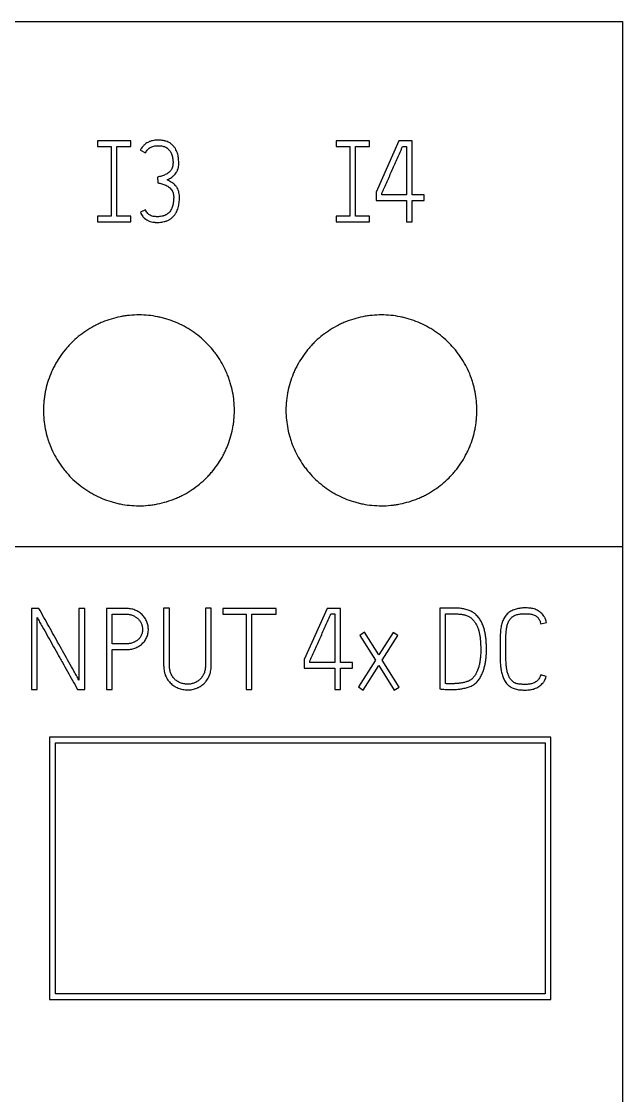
# Model space of a CAD drawing. Extents: x 0 to 420, y 0 to 297.
# Drawn here: x 133.72 to 146.31, y 212.14 to 234.65 of the extents above; entities that cross this region are included whole.
import ezdxf

# ---------------------------------------------------------------- set-up
doc = ezdxf.new("R2010")
doc.units = 0
doc.header["$LTSCALE"] = 23.1
doc.layers.add('10000_FRONT', color=7, linetype='CONTINUOUS')
doc.layers.add('10500_FRONT_LABELING', color=7, linetype='CONTINUOUS')

msp = doc.modelspace()

# ---------------------------------------------------------------- linework, layer by layer
at = {"layer": '10000_FRONT', "color": 7, "linetype": 'CONTINUOUS'}
for p, q in [((110.808, 234.648), (146.308, 234.648)), ((146.308, 234.648), (146.308, 144.648)), ((110.808, 223.648), (146.308, 223.648)), ((134.308, 219.648), (134.308, 214.148)), ((144.808, 219.648), (134.308, 219.648)), ((134.428, 214.268), (134.428, 219.528)), ((134.428, 219.528), (144.688, 219.528)), ((144.688, 219.528), (144.688, 214.268)), ((144.808, 214.148), (144.808, 219.648)), ((134.308, 214.148), (144.808, 214.148)), ((144.688, 214.268), (134.428, 214.268))]:
    msp.add_line(p, q, dxfattribs=at)
for points, knots in [([(138.178, 226.498), (138.178, 226.564), (138.175, 226.629), (138.162, 226.759), (138.153, 226.823), (138.127, 226.95), (138.112, 227.013), (138.083, 227.107), (138.073, 227.139), (138.051, 227.201), (138.039, 227.231), (138.002, 227.322), (137.946, 227.44), (137.879, 227.551), (137.825, 227.633), (137.807, 227.659), (137.768, 227.712), (137.747, 227.738), (137.685, 227.815), (137.641, 227.863), (137.503, 228.002), (137.402, 228.085), (137.279, 228.167), (137.266, 228.176), (137.238, 228.194), (137.224, 228.203), (137.181, 228.228), (137.153, 228.245), (137.066, 228.291), (137.007, 228.319), (136.886, 228.369), (136.825, 228.392), (136.731, 228.42), (136.699, 228.429), (136.635, 228.445), (136.603, 228.453), (136.506, 228.472), (136.376, 228.491), (136.245, 228.498), (136.115, 228.498), (136.049, 228.495), (135.95, 228.485), (135.917, 228.481), (135.852, 228.472), (135.69, 228.443), (135.534, 228.396), (135.382, 228.333), (135.352, 228.32), (135.307, 228.299), (135.293, 228.291), (135.263, 228.276), (135.19, 228.238), (135.12, 228.196), (134.957, 228.087), (134.856, 228.005), (134.739, 227.888), (134.717, 227.864), (134.673, 227.815), (134.651, 227.79), (134.589, 227.715), (134.551, 227.662), (134.478, 227.554), (134.445, 227.498), (134.399, 227.412), (134.384, 227.382), (134.356, 227.323), (134.342, 227.293), (134.305, 227.202), (134.261, 227.079), (134.229, 226.953), (134.21, 226.857), (134.205, 226.825), (134.195, 226.76), (134.191, 226.728), (134.181, 226.63), (134.178, 226.564), (134.178, 226.498)], [0, 0, 0, 0, 0.03125, 0.03125, 0.0625, 0.0625, 0.09375, 0.09375, 0.109375, 0.109375, 0.125, 0.125, 0.15625, 0.1875, 0.1875, 0.203125, 0.203125, 0.21875, 0.21875, 0.25, 0.25, 0.3125, 0.3125, 0.320312, 0.320312, 0.328125, 0.328125, 0.34375, 0.34375, 0.375, 0.375, 0.40625, 0.40625, 0.421875, 0.421875, 0.4375, 0.4375, 0.46875, 0.5, 0.5, 0.53125, 0.53125, 0.546875, 0.546875, 0.5625, 0.625, 0.625, 0.640625, 0.640625, 0.648438, 0.648438, 0.65625, 0.6875, 0.6875, 0.75, 0.75, 0.765625, 0.765625, 0.78125, 0.78125, 0.8125, 0.8125, 0.84375, 0.84375, 0.859375, 0.859375, 0.875, 0.875, 0.90625, 0.9375, 0.9375, 0.953125, 0.953125, 0.96875, 0.96875, 1, 1, 1, 1]), ([(143.258, 226.498), (143.258, 226.564), (143.255, 226.629), (143.242, 226.759), (143.233, 226.823), (143.207, 226.95), (143.192, 227.013), (143.163, 227.107), (143.153, 227.139), (143.131, 227.201), (143.119, 227.231), (143.082, 227.322), (143.026, 227.44), (142.959, 227.551), (142.905, 227.633), (142.887, 227.659), (142.848, 227.712), (142.827, 227.738), (142.765, 227.815), (142.721, 227.863), (142.583, 228.002), (142.482, 228.085), (142.359, 228.167), (142.346, 228.176), (142.318, 228.194), (142.304, 228.203), (142.261, 228.228), (142.233, 228.245), (142.146, 228.291), (142.087, 228.319), (141.966, 228.369), (141.905, 228.392), (141.811, 228.42), (141.779, 228.429), (141.715, 228.445), (141.683, 228.453), (141.586, 228.472), (141.456, 228.491), (141.325, 228.498), (141.195, 228.498), (141.129, 228.495), (141.03, 228.485), (140.997, 228.481), (140.932, 228.472), (140.77, 228.443), (140.614, 228.396), (140.462, 228.333), (140.432, 228.32), (140.387, 228.299), (140.373, 228.291), (140.343, 228.276), (140.27, 228.238), (140.2, 228.196), (140.037, 228.087), (139.936, 228.005), (139.819, 227.888), (139.797, 227.864), (139.753, 227.815), (139.731, 227.79), (139.669, 227.715), (139.631, 227.662), (139.558, 227.554), (139.525, 227.498), (139.479, 227.412), (139.464, 227.382), (139.436, 227.323), (139.422, 227.293), (139.385, 227.202), (139.341, 227.079), (139.309, 226.953), (139.29, 226.857), (139.285, 226.825), (139.275, 226.76), (139.271, 226.728), (139.261, 226.63), (139.258, 226.564), (139.258, 226.498)], [0, 0, 0, 0, 0.03125, 0.03125, 0.0625, 0.0625, 0.09375, 0.09375, 0.109375, 0.109375, 0.125, 0.125, 0.15625, 0.1875, 0.1875, 0.203125, 0.203125, 0.21875, 0.21875, 0.25, 0.25, 0.3125, 0.3125, 0.320312, 0.320312, 0.328125, 0.328125, 0.34375, 0.34375, 0.375, 0.375, 0.40625, 0.40625, 0.421875, 0.421875, 0.4375, 0.4375, 0.46875, 0.5, 0.5, 0.53125, 0.53125, 0.546875, 0.546875, 0.5625, 0.625, 0.625, 0.640625, 0.640625, 0.648438, 0.648438, 0.65625, 0.6875, 0.6875, 0.75, 0.75, 0.765625, 0.765625, 0.78125, 0.78125, 0.8125, 0.8125, 0.84375, 0.84375, 0.859375, 0.859375, 0.875, 0.875, 0.90625, 0.9375, 0.9375, 0.953125, 0.953125, 0.96875, 0.96875, 1, 1, 1, 1]), ([(134.178, 226.498), (134.178, 226.432), (134.181, 226.367), (134.194, 226.237), (134.204, 226.173), (134.229, 226.046), (134.244, 225.983), (134.273, 225.889), (134.283, 225.857), (134.305, 225.795), (134.317, 225.765), (134.354, 225.674), (134.41, 225.556), (134.477, 225.445), (134.531, 225.363), (134.55, 225.336), (134.589, 225.284), (134.609, 225.258), (134.671, 225.181), (134.715, 225.132), (134.853, 224.994), (134.954, 224.911), (135.077, 224.828), (135.091, 224.819), (135.118, 224.802), (135.133, 224.793), (135.175, 224.767), (135.204, 224.751), (135.29, 224.705), (135.349, 224.677), (135.47, 224.626), (135.531, 224.604), (135.625, 224.576), (135.657, 224.567), (135.721, 224.551), (135.753, 224.543), (135.85, 224.524), (135.98, 224.505), (136.111, 224.498), (136.242, 224.498), (136.307, 224.501), (136.406, 224.511), (136.439, 224.515), (136.504, 224.524), (136.536, 224.53), (136.633, 224.549), (136.696, 224.565), (136.821, 224.603), (136.883, 224.625), (136.974, 224.663), (137.004, 224.676), (137.049, 224.697), (137.063, 224.705), (137.093, 224.719), (137.166, 224.757), (137.236, 224.8), (137.399, 224.908), (137.5, 224.991), (137.617, 225.108), (137.639, 225.132), (137.683, 225.181), (137.705, 225.205), (137.767, 225.281), (137.805, 225.334), (137.878, 225.442), (137.911, 225.498), (137.958, 225.584), (137.972, 225.614), (138, 225.673), (138.014, 225.703), (138.051, 225.794), (138.095, 225.917), (138.127, 226.043), (138.146, 226.139), (138.151, 226.171), (138.161, 226.236), (138.165, 226.268), (138.175, 226.366), (138.178, 226.432), (138.178, 226.498)], [0, 0, 0, 0, 0.03125, 0.03125, 0.0625, 0.0625, 0.09375, 0.09375, 0.109375, 0.109375, 0.125, 0.125, 0.15625, 0.1875, 0.1875, 0.203125, 0.203125, 0.21875, 0.21875, 0.25, 0.25, 0.3125, 0.3125, 0.320312, 0.320312, 0.328125, 0.328125, 0.34375, 0.34375, 0.375, 0.375, 0.40625, 0.40625, 0.421875, 0.421875, 0.4375, 0.4375, 0.46875, 0.5, 0.5, 0.53125, 0.53125, 0.546875, 0.546875, 0.5625, 0.5625, 0.59375, 0.59375, 0.625, 0.625, 0.640625, 0.640625, 0.648438, 0.648438, 0.65625, 0.6875, 0.6875, 0.75, 0.75, 0.765625, 0.765625, 0.78125, 0.78125, 0.8125, 0.8125, 0.84375, 0.84375, 0.859375, 0.859375, 0.875, 0.875, 0.90625, 0.9375, 0.9375, 0.953125, 0.953125, 0.96875, 0.96875, 1, 1, 1, 1]), ([(139.258, 226.498), (139.258, 226.432), (139.261, 226.367), (139.274, 226.237), (139.284, 226.173), (139.309, 226.046), (139.324, 225.983), (139.353, 225.889), (139.363, 225.857), (139.385, 225.795), (139.397, 225.765), (139.434, 225.674), (139.49, 225.556), (139.557, 225.445), (139.611, 225.363), (139.63, 225.336), (139.669, 225.284), (139.689, 225.258), (139.751, 225.181), (139.795, 225.132), (139.933, 224.994), (140.034, 224.911), (140.157, 224.828), (140.171, 224.819), (140.198, 224.802), (140.213, 224.793), (140.255, 224.767), (140.284, 224.751), (140.37, 224.705), (140.429, 224.677), (140.55, 224.626), (140.611, 224.604), (140.705, 224.576), (140.737, 224.567), (140.801, 224.551), (140.833, 224.543), (140.93, 224.524), (141.06, 224.505), (141.191, 224.498), (141.322, 224.498), (141.387, 224.501), (141.486, 224.511), (141.519, 224.515), (141.584, 224.524), (141.616, 224.53), (141.713, 224.549), (141.776, 224.565), (141.901, 224.603), (141.963, 224.625), (142.054, 224.663), (142.084, 224.676), (142.129, 224.697), (142.143, 224.705), (142.173, 224.719), (142.246, 224.757), (142.316, 224.8), (142.479, 224.908), (142.58, 224.991), (142.697, 225.108), (142.719, 225.132), (142.763, 225.181), (142.785, 225.205), (142.847, 225.281), (142.885, 225.334), (142.958, 225.442), (142.991, 225.498), (143.038, 225.584), (143.052, 225.614), (143.08, 225.673), (143.094, 225.703), (143.131, 225.794), (143.175, 225.917), (143.207, 226.043), (143.226, 226.139), (143.231, 226.171), (143.241, 226.236), (143.245, 226.268), (143.255, 226.366), (143.258, 226.432), (143.258, 226.498)], [0, 0, 0, 0, 0.03125, 0.03125, 0.0625, 0.0625, 0.09375, 0.09375, 0.109375, 0.109375, 0.125, 0.125, 0.15625, 0.1875, 0.1875, 0.203125, 0.203125, 0.21875, 0.21875, 0.25, 0.25, 0.3125, 0.3125, 0.320312, 0.320312, 0.328125, 0.328125, 0.34375, 0.34375, 0.375, 0.375, 0.40625, 0.40625, 0.421875, 0.421875, 0.4375, 0.4375, 0.46875, 0.5, 0.5, 0.53125, 0.53125, 0.546875, 0.546875, 0.5625, 0.5625, 0.59375, 0.59375, 0.625, 0.625, 0.640625, 0.640625, 0.648438, 0.648438, 0.65625, 0.6875, 0.6875, 0.75, 0.75, 0.765625, 0.765625, 0.78125, 0.78125, 0.8125, 0.8125, 0.84375, 0.84375, 0.859375, 0.859375, 0.875, 0.875, 0.90625, 0.9375, 0.9375, 0.953125, 0.953125, 0.96875, 0.96875, 1, 1, 1, 1])]:
    msp.add_open_spline(points, degree=3, knots=knots, dxfattribs=at)
at = {"layer": '10500_FRONT_LABELING', "color": 7, "linetype": 'CONTINUOUS'}
for p, q in [((135.308, 232.148), (135.308, 232.028)), ((136.008, 232.148), (135.308, 232.148)), ((136.008, 232.028), (136.008, 232.148)), ((140.308, 232.148), (140.308, 232.028)), ((141.008, 232.148), (140.308, 232.148)), ((141.008, 232.028), (141.008, 232.148)), ((141.624, 232.148), (141.148, 231.073)), ((141.905, 232.148), (141.624, 232.148)), ((141.905, 231.016), (141.905, 232.148)), ((135.308, 232.028), (135.598, 232.028)), ((135.598, 232.028), (135.598, 230.568)), ((135.718, 230.568), (135.718, 232.028)), ((135.718, 232.028), (136.008, 232.028)), ((136.208, 231.95), (136.317, 231.896)), ((140.308, 232.028), (140.598, 232.028)), ((140.598, 232.028), (140.598, 230.568)), ((140.718, 230.568), (140.718, 232.028)), ((140.718, 232.028), (141.008, 232.028)), ((141.702, 232.03), (141.785, 232.03)), ((141.785, 232.03), (141.785, 231.016)), ((136.569, 231.384), (136.576, 231.266)), ((141.148, 231.073), (141.148, 230.898)), ((141.266, 231.016), (141.266, 231.047)), ((141.785, 231.016), (141.266, 231.016)), ((142.155, 231.016), (141.905, 231.016)), ((142.155, 230.898), (142.155, 231.016)), ((141.148, 230.898), (141.785, 230.898)), ((141.785, 230.898), (141.785, 230.448)), ((141.905, 230.448), (141.905, 230.898)), ((141.905, 230.898), (142.155, 230.898)), ((135.308, 230.568), (135.308, 230.448)), ((135.598, 230.568), (135.308, 230.568)), ((136.008, 230.568), (135.718, 230.568)), ((136.008, 230.448), (136.008, 230.568)), ((136.317, 230.7), (136.208, 230.651)), ((140.308, 230.568), (140.308, 230.448)), ((140.598, 230.568), (140.308, 230.568)), ((141.008, 230.568), (140.718, 230.568)), ((141.008, 230.448), (141.008, 230.568)), ((135.308, 230.448), (136.008, 230.448)), ((140.308, 230.448), (141.008, 230.448)), ((141.785, 230.448), (141.905, 230.448)), ((133.928, 222.348), (133.928, 220.648)), ((134.082, 222.348), (133.928, 222.348)), ((134.921, 222.348), (134.921, 220.844)), ((135.042, 222.348), (134.921, 222.348)), ((135.042, 220.648), (135.042, 222.348)), ((135.496, 222.348), (135.496, 220.648)), ((135.891, 222.348), (135.496, 222.348)), ((135.617, 221.603), (135.617, 222.228)), ((135.617, 222.228), (135.891, 222.228)), ((136.696, 222.35), (136.696, 221.153)), ((136.818, 222.35), (136.696, 222.35)), ((136.818, 221.153), (136.818, 222.35)), ((137.571, 222.35), (137.571, 221.153)), ((137.692, 222.35), (137.571, 222.35)), ((137.692, 221.153), (137.692, 222.35)), ((137.935, 222.346), (137.935, 222.225)), ((139.054, 222.346), (137.935, 222.346)), ((137.935, 222.225), (138.424, 222.225)), ((138.424, 222.225), (138.424, 220.648)), ((138.545, 220.648), (138.545, 222.225)), ((138.545, 222.225), (139.054, 222.225)), ((139.054, 222.225), (139.054, 222.346)), ((140.119, 222.348), (139.639, 221.273)), ((140.402, 222.348), (140.119, 222.348)), ((140.197, 222.23), (140.28, 222.23)), ((140.28, 222.23), (140.28, 221.216)), ((140.402, 221.216), (140.402, 222.348)), ((142.74, 222.355), (142.479, 222.353)), ((142.479, 222.353), (142.479, 220.66)), ((142.6, 220.771), (142.6, 222.232)), ((142.6, 222.232), (142.788, 222.232)), ((134.046, 220.648), (134.046, 222.157)), ((144.597, 222.025), (144.713, 222.053)), ((140.906, 221.846), (140.803, 221.782)), ((140.803, 221.782), (141.131, 221.261)), ((141.203, 221.372), (140.906, 221.846)), ((141.502, 221.841), (141.203, 221.372)), ((141.272, 221.261), (141.602, 221.777)), ((141.602, 221.777), (141.502, 221.841)), ((143.746, 221.747), (143.746, 221.299)), ((143.867, 221.299), (143.867, 221.747)), ((135.891, 221.603), (135.617, 221.603)), ((135.617, 220.648), (135.617, 221.483)), ((135.617, 221.483), (135.891, 221.483)), ((139.639, 221.273), (139.639, 221.098)), ((139.639, 221.098), (140.28, 221.098)), ((139.758, 221.216), (139.758, 221.247)), ((140.28, 221.216), (139.758, 221.216)), ((140.28, 221.098), (140.28, 220.648)), ((140.654, 221.216), (140.402, 221.216)), ((140.402, 220.648), (140.402, 221.098)), ((140.402, 221.098), (140.654, 221.098)), ((140.654, 221.098), (140.654, 221.216)), ((141.131, 221.261), (140.775, 220.7)), ((140.877, 220.636), (141.2, 221.148)), ((141.2, 221.148), (141.523, 220.631)), ((141.626, 220.693), (141.272, 221.261)), ((144.711, 220.917), (144.599, 220.957)), ((133.928, 220.648), (134.046, 220.648)), ((134.892, 220.648), (135.042, 220.648)), ((135.496, 220.648), (135.617, 220.648)), ((138.424, 220.648), (138.545, 220.648)), ((140.28, 220.648), (140.402, 220.648)), ((140.775, 220.7), (140.877, 220.636)), ((141.523, 220.631), (141.626, 220.693))]:
    msp.add_line(p, q, dxfattribs=at)
for points, knots in [([(136.772, 231.33), (136.787, 231.337), (136.802, 231.346), (136.831, 231.362), (136.846, 231.371), (136.867, 231.385), (136.874, 231.39), (136.888, 231.4), (136.894, 231.406), (136.907, 231.417), (136.913, 231.423), (136.925, 231.435), (136.931, 231.442), (136.948, 231.461), (136.958, 231.475), (136.971, 231.497), (136.975, 231.505), (136.982, 231.52), (136.986, 231.528), (136.995, 231.552), (137, 231.569), (137.007, 231.602), (137.009, 231.619), (137.012, 231.653), (137.012, 231.67), (137.012, 231.705), (137.011, 231.722), (137.008, 231.772), (137.004, 231.806), (136.993, 231.856), (136.988, 231.873), (136.978, 231.906), (136.972, 231.922), (136.958, 231.953), (136.95, 231.968), (136.937, 231.99), (136.932, 231.998), (136.922, 232.012), (136.917, 232.018), (136.901, 232.038), (136.889, 232.051), (136.87, 232.068), (136.864, 232.074), (136.85, 232.084), (136.843, 232.09), (136.807, 232.114), (136.776, 232.129), (136.735, 232.142), (136.727, 232.144), (136.71, 232.149), (136.685, 232.154), (136.642, 232.16), (136.608, 232.162), (136.574, 232.162), (136.556, 232.162), (136.505, 232.158), (136.471, 232.153), (136.43, 232.141), (136.422, 232.138), (136.405, 232.132), (136.397, 232.129), (136.374, 232.119), (136.343, 232.103), (136.315, 232.083), (136.295, 232.066), (136.288, 232.06), (136.276, 232.048), (136.27, 232.042), (136.253, 232.023), (136.242, 232.01), (136.228, 231.988), (136.224, 231.981), (136.215, 231.966), (136.212, 231.958), (136.208, 231.95)], [0, 0, 0, 0, 0.03125, 0.03125, 0.0625, 0.0625, 0.078125, 0.078125, 0.09375, 0.09375, 0.109375, 0.109375, 0.125, 0.125, 0.15625, 0.15625, 0.171875, 0.171875, 0.1875, 0.1875, 0.21875, 0.21875, 0.25, 0.25, 0.28125, 0.28125, 0.3125, 0.3125, 0.375, 0.375, 0.40625, 0.40625, 0.4375, 0.4375, 0.46875, 0.46875, 0.484375, 0.484375, 0.5, 0.5, 0.53125, 0.53125, 0.546875, 0.546875, 0.5625, 0.5625, 0.625, 0.625, 0.640625, 0.640625, 0.65625, 0.6875, 0.71875, 0.71875, 0.75, 0.75, 0.8125, 0.8125, 0.828125, 0.828125, 0.84375, 0.84375, 0.875, 0.90625, 0.90625, 0.921875, 0.921875, 0.9375, 0.9375, 0.96875, 0.96875, 0.984375, 0.984375, 1, 1, 1, 1]), ([(136.317, 231.896), (136.323, 231.908), (136.33, 231.92), (136.345, 231.943), (136.354, 231.954), (136.374, 231.974), (136.384, 231.984), (136.407, 232), (136.419, 232.008), (136.444, 232.02), (136.458, 232.025), (136.485, 232.033), (136.499, 232.036), (136.527, 232.041), (136.541, 232.042), (136.569, 232.044), (136.583, 232.044), (136.625, 232.043), (136.653, 232.041), (136.688, 232.032), (136.695, 232.03), (136.708, 232.026), (136.715, 232.024), (136.734, 232.016), (136.747, 232.009), (136.765, 231.998), (136.771, 231.994), (136.782, 231.985), (136.787, 231.98), (136.802, 231.966), (136.812, 231.955), (136.825, 231.939), (136.829, 231.933), (136.837, 231.921), (136.848, 231.903), (136.857, 231.884), (136.868, 231.858), (136.872, 231.845), (136.879, 231.818), (136.882, 231.804), (136.889, 231.763), (136.891, 231.735), (136.892, 231.693), (136.892, 231.679), (136.891, 231.651), (136.89, 231.637), (136.885, 231.609), (136.882, 231.595), (136.872, 231.569), (136.866, 231.556), (136.854, 231.539), (136.85, 231.533), (136.842, 231.521), (136.837, 231.516), (136.823, 231.5), (136.813, 231.49), (136.791, 231.473), (136.779, 231.465), (136.755, 231.45), (136.743, 231.444), (136.717, 231.432), (136.704, 231.427), (136.677, 231.417), (136.664, 231.413), (136.623, 231.4), (136.596, 231.392), (136.569, 231.384)], [0, 0, 0, 0, 0.03125, 0.03125, 0.0625, 0.0625, 0.09375, 0.09375, 0.125, 0.125, 0.15625, 0.15625, 0.1875, 0.1875, 0.21875, 0.21875, 0.25, 0.25, 0.3125, 0.3125, 0.328125, 0.328125, 0.34375, 0.34375, 0.375, 0.375, 0.390625, 0.390625, 0.40625, 0.40625, 0.4375, 0.4375, 0.453125, 0.453125, 0.46875, 0.5, 0.5, 0.53125, 0.53125, 0.5625, 0.5625, 0.625, 0.625, 0.65625, 0.65625, 0.6875, 0.6875, 0.71875, 0.71875, 0.75, 0.75, 0.765625, 0.765625, 0.78125, 0.78125, 0.8125, 0.8125, 0.84375, 0.84375, 0.875, 0.875, 0.90625, 0.90625, 0.9375, 0.9375, 1, 1, 1, 1]), ([(141.266, 231.047), (141.271, 231.057), (141.275, 231.067), (141.285, 231.088), (141.289, 231.098), (141.303, 231.128), (141.312, 231.149), (141.34, 231.21), (141.358, 231.251), (141.394, 231.333), (141.412, 231.374), (141.449, 231.456), (141.467, 231.497), (141.504, 231.579), (141.522, 231.62), (141.558, 231.702), (141.576, 231.743), (141.612, 231.825), (141.63, 231.866), (141.657, 231.927), (141.666, 231.948), (141.684, 231.989), (141.693, 232.009), (141.702, 232.03)], [0, 0, 0, 0, 0.03125, 0.03125, 0.0625, 0.0625, 0.125, 0.125, 0.25, 0.25, 0.375, 0.375, 0.5, 0.5, 0.625, 0.625, 0.75, 0.75, 0.875, 0.875, 0.9375, 0.9375, 1, 1, 1, 1]), ([(136.208, 230.651), (136.215, 230.634), (136.223, 230.619), (136.241, 230.588), (136.251, 230.573), (136.267, 230.552), (136.273, 230.545), (136.286, 230.532), (136.292, 230.526), (136.313, 230.509), (136.327, 230.498), (136.35, 230.485), (136.358, 230.481), (136.374, 230.473), (136.382, 230.469), (136.407, 230.459), (136.424, 230.453), (136.459, 230.445), (136.477, 230.442), (136.503, 230.439), (136.513, 230.438), (136.53, 230.437), (136.539, 230.437), (136.584, 230.436), (136.62, 230.437), (136.673, 230.445), (136.69, 230.448), (136.716, 230.455), (136.725, 230.458), (136.742, 230.463), (136.751, 230.466), (136.776, 230.476), (136.792, 230.483), (136.816, 230.497), (136.823, 230.501), (136.838, 230.511), (136.846, 230.516), (136.882, 230.544), (136.907, 230.57), (136.933, 230.606), (136.938, 230.614), (136.948, 230.629), (136.962, 230.652), (136.973, 230.676), (136.987, 230.709), (136.993, 230.726), (137.003, 230.761), (137.007, 230.778), (137.018, 230.83), (137.022, 230.866), (137.026, 230.919), (137.026, 230.937), (137.026, 230.973), (137.026, 230.991), (137.023, 231.026), (137.021, 231.044), (137.015, 231.07), (137.013, 231.079), (137.008, 231.096), (137.005, 231.105), (136.995, 231.13), (136.987, 231.146), (136.974, 231.169), (136.969, 231.177), (136.958, 231.192), (136.953, 231.199), (136.936, 231.219), (136.923, 231.232), (136.895, 231.255), (136.88, 231.265), (136.85, 231.285), (136.835, 231.295), (136.804, 231.313), (136.788, 231.321), (136.772, 231.33)], [0, 0, 0, 0, 0.03125, 0.03125, 0.0625, 0.0625, 0.078125, 0.078125, 0.09375, 0.09375, 0.125, 0.125, 0.140625, 0.140625, 0.15625, 0.15625, 0.1875, 0.1875, 0.21875, 0.21875, 0.234375, 0.234375, 0.25, 0.25, 0.3125, 0.3125, 0.34375, 0.34375, 0.359375, 0.359375, 0.375, 0.375, 0.40625, 0.40625, 0.421875, 0.421875, 0.4375, 0.4375, 0.5, 0.5, 0.515625, 0.515625, 0.53125, 0.5625, 0.5625, 0.59375, 0.59375, 0.625, 0.625, 0.6875, 0.6875, 0.71875, 0.71875, 0.75, 0.75, 0.78125, 0.78125, 0.796875, 0.796875, 0.8125, 0.8125, 0.84375, 0.84375, 0.859375, 0.859375, 0.875, 0.875, 0.90625, 0.90625, 0.9375, 0.9375, 0.96875, 0.96875, 1, 1, 1, 1]), ([(136.576, 231.266), (136.605, 231.261), (136.633, 231.255), (136.689, 231.239), (136.717, 231.229), (136.756, 231.21), (136.769, 231.203), (136.794, 231.187), (136.806, 231.178), (136.828, 231.159), (136.839, 231.148), (136.857, 231.126), (136.866, 231.114), (136.877, 231.095), (136.88, 231.088), (136.887, 231.075), (136.89, 231.068), (136.897, 231.047), (136.9, 231.033), (136.905, 231.004), (136.906, 230.989), (136.906, 230.96), (136.906, 230.945), (136.904, 230.902), (136.901, 230.873), (136.893, 230.83), (136.891, 230.815), (136.884, 230.787), (136.88, 230.773), (136.866, 230.731), (136.853, 230.704), (136.829, 230.667), (136.82, 230.655), (136.8, 230.634), (136.789, 230.624), (136.771, 230.611), (136.765, 230.607), (136.752, 230.599), (136.746, 230.596), (136.726, 230.586), (136.712, 230.58), (136.691, 230.573), (136.684, 230.571), (136.67, 230.567), (136.648, 230.563), (136.611, 230.558), (136.582, 230.556), (136.552, 230.556), (136.538, 230.557), (136.508, 230.559), (136.494, 230.561), (136.465, 230.567), (136.45, 230.571), (136.423, 230.582), (136.41, 230.589), (136.391, 230.601), (136.385, 230.606), (136.374, 230.615), (136.369, 230.62), (136.354, 230.637), (136.345, 230.649), (136.329, 230.674), (136.322, 230.687), (136.317, 230.7)], [0, 0, 0, 0, 0.0625, 0.0625, 0.125, 0.125, 0.15625, 0.15625, 0.1875, 0.1875, 0.21875, 0.21875, 0.25, 0.25, 0.265625, 0.265625, 0.28125, 0.28125, 0.3125, 0.3125, 0.34375, 0.34375, 0.375, 0.375, 0.4375, 0.4375, 0.46875, 0.46875, 0.5, 0.5, 0.5625, 0.5625, 0.59375, 0.59375, 0.625, 0.625, 0.640625, 0.640625, 0.65625, 0.65625, 0.6875, 0.6875, 0.703125, 0.703125, 0.71875, 0.75, 0.78125, 0.78125, 0.8125, 0.8125, 0.84375, 0.84375, 0.875, 0.875, 0.90625, 0.90625, 0.921875, 0.921875, 0.9375, 0.9375, 0.96875, 0.96875, 1, 1, 1, 1]), ([(134.921, 220.844), (134.904, 220.875), (134.886, 220.907), (134.851, 220.969), (134.834, 221), (134.781, 221.094), (134.746, 221.157), (134.64, 221.345), (134.571, 221.47), (134.431, 221.721), (134.361, 221.846), (134.221, 222.097), (134.152, 222.222), (134.082, 222.348)], [0, 0, 0, 0, 0.0625, 0.0625, 0.125, 0.125, 0.25, 0.25, 0.5, 0.5, 0.75, 0.75, 1, 1, 1, 1]), ([(135.891, 221.483), (135.921, 221.483), (135.951, 221.484), (136.011, 221.492), (136.041, 221.498), (136.085, 221.512), (136.099, 221.517), (136.127, 221.528), (136.141, 221.535), (136.167, 221.549), (136.18, 221.556), (136.206, 221.573), (136.218, 221.583), (136.253, 221.612), (136.274, 221.633), (136.302, 221.669), (136.311, 221.682), (136.326, 221.708), (136.333, 221.721), (136.352, 221.762), (136.361, 221.791), (136.373, 221.851), (136.376, 221.881), (136.375, 221.926), (136.374, 221.942), (136.371, 221.972), (136.368, 221.987), (136.358, 222.031), (136.348, 222.06), (136.329, 222.101), (136.322, 222.115), (136.307, 222.141), (136.298, 222.153), (136.28, 222.177), (136.271, 222.189), (136.25, 222.211), (136.239, 222.222), (136.205, 222.252), (136.18, 222.269), (136.14, 222.291), (136.126, 222.298), (136.099, 222.31), (136.085, 222.316), (136.056, 222.326), (136.041, 222.33), (136.012, 222.337), (135.997, 222.339), (135.952, 222.346), (135.921, 222.348), (135.891, 222.348)], [0, 0, 0, 0, 0.0625, 0.0625, 0.125, 0.125, 0.15625, 0.15625, 0.1875, 0.1875, 0.21875, 0.21875, 0.25, 0.25, 0.3125, 0.3125, 0.34375, 0.34375, 0.375, 0.375, 0.4375, 0.4375, 0.5, 0.5, 0.53125, 0.53125, 0.5625, 0.5625, 0.625, 0.625, 0.65625, 0.65625, 0.6875, 0.6875, 0.71875, 0.71875, 0.75, 0.75, 0.8125, 0.8125, 0.84375, 0.84375, 0.875, 0.875, 0.90625, 0.90625, 0.9375, 0.9375, 1, 1, 1, 1]), ([(135.891, 222.228), (135.913, 222.228), (135.936, 222.226), (135.98, 222.22), (136.002, 222.216), (136.045, 222.202), (136.065, 222.193), (136.095, 222.177), (136.104, 222.171), (136.123, 222.159), (136.132, 222.152), (136.158, 222.131), (136.174, 222.115), (136.195, 222.089), (136.201, 222.08), (136.213, 222.061), (136.219, 222.051), (136.233, 222.021), (136.24, 222), (136.248, 221.967), (136.25, 221.956), (136.253, 221.934), (136.254, 221.923), (136.254, 221.9), (136.254, 221.889), (136.252, 221.867), (136.25, 221.856), (136.244, 221.823), (136.237, 221.802), (136.223, 221.771), (136.217, 221.761), (136.206, 221.742), (136.199, 221.733), (136.185, 221.716), (136.177, 221.708), (136.161, 221.692), (136.153, 221.685), (136.126, 221.664), (136.107, 221.653), (136.077, 221.638), (136.066, 221.634), (136.045, 221.626), (136.035, 221.622), (136.002, 221.613), (135.98, 221.609), (135.936, 221.604), (135.913, 221.603), (135.891, 221.603)], [0, 0, 0, 0, 0.0625, 0.0625, 0.125, 0.125, 0.1875, 0.1875, 0.21875, 0.21875, 0.25, 0.25, 0.3125, 0.3125, 0.34375, 0.34375, 0.375, 0.375, 0.4375, 0.4375, 0.46875, 0.46875, 0.5, 0.5, 0.53125, 0.53125, 0.5625, 0.5625, 0.625, 0.625, 0.65625, 0.65625, 0.6875, 0.6875, 0.71875, 0.71875, 0.75, 0.75, 0.8125, 0.8125, 0.84375, 0.84375, 0.875, 0.875, 0.9375, 0.9375, 1, 1, 1, 1]), ([(139.758, 221.247), (139.762, 221.257), (139.767, 221.267), (139.776, 221.288), (139.781, 221.298), (139.795, 221.328), (139.804, 221.349), (139.832, 221.41), (139.85, 221.451), (139.887, 221.533), (139.905, 221.574), (139.942, 221.656), (139.96, 221.697), (139.997, 221.779), (140.015, 221.82), (140.052, 221.902), (140.07, 221.943), (140.107, 222.025), (140.125, 222.066), (140.152, 222.127), (140.161, 222.148), (140.179, 222.189), (140.188, 222.209), (140.197, 222.23)], [0, 0, 0, 0, 0.03125, 0.03125, 0.0625, 0.0625, 0.125, 0.125, 0.25, 0.25, 0.375, 0.375, 0.5, 0.5, 0.625, 0.625, 0.75, 0.75, 0.875, 0.875, 0.9375, 0.9375, 1, 1, 1, 1]), ([(142.479, 220.66), (142.494, 220.658), (142.509, 220.657), (142.538, 220.654), (142.553, 220.653), (142.583, 220.65), (142.597, 220.649), (142.627, 220.647), (142.642, 220.647), (142.686, 220.645), (142.716, 220.645), (142.774, 220.647), (142.804, 220.649), (142.863, 220.653), (142.892, 220.657), (142.95, 220.665), (142.98, 220.671), (143.023, 220.68), (143.038, 220.684), (143.067, 220.692), (143.081, 220.697), (143.11, 220.707), (143.123, 220.712), (143.151, 220.725), (143.164, 220.732), (143.19, 220.747), (143.202, 220.755), (143.226, 220.774), (143.237, 220.783), (143.269, 220.814), (143.288, 220.838), (143.313, 220.875), (143.321, 220.887), (143.336, 220.913), (143.344, 220.926), (143.364, 220.966), (143.375, 220.993), (143.396, 221.049), (143.405, 221.078), (143.42, 221.135), (143.427, 221.164), (143.438, 221.222), (143.443, 221.251), (143.45, 221.31), (143.453, 221.339), (143.457, 221.398), (143.458, 221.428), (143.458, 221.487), (143.458, 221.517), (143.456, 221.576), (143.456, 221.606), (143.452, 221.665), (143.45, 221.695), (143.443, 221.754), (143.439, 221.783), (143.431, 221.827), (143.428, 221.841), (143.422, 221.87), (143.418, 221.885), (143.411, 221.914), (143.407, 221.928), (143.398, 221.957), (143.393, 221.971), (143.382, 221.999), (143.377, 222.013), (143.364, 222.04), (143.358, 222.053), (143.344, 222.08), (143.336, 222.093), (143.32, 222.118), (143.312, 222.13), (143.294, 222.154), (143.284, 222.166), (143.264, 222.188), (143.254, 222.199), (143.233, 222.22), (143.222, 222.229), (143.204, 222.243), (143.198, 222.248), (143.186, 222.257), (143.18, 222.261), (143.148, 222.281), (143.121, 222.295), (143.079, 222.311), (143.065, 222.316), (143.037, 222.325), (143.022, 222.329), (142.978, 222.34), (142.949, 222.344), (142.889, 222.35), (142.86, 222.352), (142.815, 222.354), (142.8, 222.354), (142.77, 222.355), (142.755, 222.355), (142.74, 222.355)], [0, 0, 0, 0, 0.015625, 0.015625, 0.03125, 0.03125, 0.046875, 0.046875, 0.0625, 0.0625, 0.09375, 0.09375, 0.125, 0.125, 0.15625, 0.15625, 0.1875, 0.1875, 0.203125, 0.203125, 0.21875, 0.21875, 0.234375, 0.234375, 0.25, 0.25, 0.265625, 0.265625, 0.28125, 0.28125, 0.3125, 0.3125, 0.328125, 0.328125, 0.34375, 0.34375, 0.375, 0.375, 0.40625, 0.40625, 0.4375, 0.4375, 0.46875, 0.46875, 0.5, 0.5, 0.53125, 0.53125, 0.5625, 0.5625, 0.59375, 0.59375, 0.625, 0.625, 0.65625, 0.65625, 0.671875, 0.671875, 0.6875, 0.6875, 0.703125, 0.703125, 0.71875, 0.71875, 0.734375, 0.734375, 0.75, 0.75, 0.765625, 0.765625, 0.78125, 0.78125, 0.796875, 0.796875, 0.8125, 0.8125, 0.828125, 0.828125, 0.835938, 0.835938, 0.84375, 0.84375, 0.875, 0.875, 0.890625, 0.890625, 0.90625, 0.90625, 0.9375, 0.9375, 0.96875, 0.96875, 0.984375, 0.984375, 1, 1, 1, 1]), ([(142.788, 222.232), (142.812, 222.232), (142.836, 222.232), (142.884, 222.229), (142.909, 222.227), (142.956, 222.221), (142.98, 222.217), (143.015, 222.207), (143.027, 222.203), (143.05, 222.194), (143.061, 222.19), (143.083, 222.179), (143.094, 222.174), (143.115, 222.161), (143.125, 222.154), (143.154, 222.132), (143.171, 222.115), (143.202, 222.079), (143.217, 222.058), (143.242, 222.017), (143.253, 221.996), (143.273, 221.952), (143.281, 221.929), (143.292, 221.894), (143.296, 221.883), (143.302, 221.859), (143.305, 221.848), (143.313, 221.812), (143.318, 221.789), (143.325, 221.741), (143.327, 221.718), (143.332, 221.67), (143.333, 221.646), (143.336, 221.598), (143.337, 221.574), (143.339, 221.526), (143.339, 221.502), (143.339, 221.454), (143.339, 221.43), (143.337, 221.382), (143.335, 221.358), (143.331, 221.311), (143.328, 221.287), (143.321, 221.24), (143.317, 221.216), (143.308, 221.169), (143.302, 221.146), (143.282, 221.076), (143.266, 221.031), (143.232, 220.967), (143.219, 220.946), (143.191, 220.908), (143.175, 220.89), (143.153, 220.869), (143.148, 220.865), (143.139, 220.858), (143.124, 220.847), (143.109, 220.838), (143.087, 220.827), (143.076, 220.822), (143.053, 220.814), (143.042, 220.81), (143.018, 220.803), (143.007, 220.8), (142.983, 220.794), (142.972, 220.792), (142.936, 220.785), (142.913, 220.781), (142.865, 220.775), (142.841, 220.773), (142.805, 220.77), (142.793, 220.77), (142.769, 220.769), (142.757, 220.769), (142.721, 220.768), (142.697, 220.768), (142.66, 220.768), (142.648, 220.768), (142.624, 220.769), (142.612, 220.769), (142.6, 220.771)], [0, 0, 0, 0, 0.03125, 0.03125, 0.0625, 0.0625, 0.09375, 0.09375, 0.109375, 0.109375, 0.125, 0.125, 0.140625, 0.140625, 0.15625, 0.15625, 0.1875, 0.1875, 0.21875, 0.21875, 0.25, 0.25, 0.28125, 0.28125, 0.296875, 0.296875, 0.3125, 0.3125, 0.34375, 0.34375, 0.375, 0.375, 0.40625, 0.40625, 0.4375, 0.4375, 0.46875, 0.46875, 0.5, 0.5, 0.53125, 0.53125, 0.5625, 0.5625, 0.59375, 0.59375, 0.625, 0.625, 0.6875, 0.6875, 0.71875, 0.71875, 0.75, 0.75, 0.757812, 0.757812, 0.765625, 0.78125, 0.78125, 0.796875, 0.796875, 0.8125, 0.8125, 0.828125, 0.828125, 0.84375, 0.84375, 0.875, 0.875, 0.90625, 0.90625, 0.921875, 0.921875, 0.9375, 0.9375, 0.96875, 0.96875, 0.984375, 0.984375, 1, 1, 1, 1]), ([(144.713, 222.053), (144.709, 222.085), (144.7, 222.115), (144.683, 222.151), (144.679, 222.158), (144.671, 222.172), (144.667, 222.179), (144.654, 222.198), (144.644, 222.211), (144.623, 222.235), (144.612, 222.246), (144.588, 222.267), (144.575, 222.277), (144.549, 222.294), (144.535, 222.302), (144.507, 222.317), (144.492, 222.323), (144.463, 222.334), (144.447, 222.338), (144.417, 222.346), (144.401, 222.348), (144.354, 222.355), (144.322, 222.357), (144.259, 222.358), (144.228, 222.357), (144.18, 222.352), (144.165, 222.35), (144.133, 222.345), (144.118, 222.342), (144.071, 222.332), (144.041, 222.322), (143.998, 222.303), (143.983, 222.296), (143.956, 222.28), (143.943, 222.271), (143.917, 222.253), (143.905, 222.242), (143.882, 222.22), (143.872, 222.209), (143.852, 222.184), (143.843, 222.171), (143.826, 222.144), (143.819, 222.13), (143.798, 222.087), (143.788, 222.058), (143.77, 221.997), (143.764, 221.967), (143.749, 221.873), (143.746, 221.81), (143.746, 221.747)], [0, 0, 0, 0, 0.0625, 0.0625, 0.078125, 0.078125, 0.09375, 0.09375, 0.125, 0.125, 0.15625, 0.15625, 0.1875, 0.1875, 0.21875, 0.21875, 0.25, 0.25, 0.28125, 0.28125, 0.3125, 0.3125, 0.375, 0.375, 0.4375, 0.4375, 0.46875, 0.46875, 0.5, 0.5, 0.5625, 0.5625, 0.59375, 0.59375, 0.625, 0.625, 0.65625, 0.65625, 0.6875, 0.6875, 0.71875, 0.71875, 0.75, 0.75, 0.8125, 0.8125, 0.875, 0.875, 1, 1, 1, 1]), ([(143.867, 221.747), (143.867, 221.771), (143.867, 221.795), (143.87, 221.844), (143.872, 221.868), (143.877, 221.916), (143.881, 221.94), (143.891, 221.987), (143.898, 222.011), (143.911, 222.045), (143.916, 222.057), (143.927, 222.079), (143.932, 222.09), (143.952, 222.121), (143.967, 222.14), (143.99, 222.16), (143.994, 222.164), (144.004, 222.172), (144.009, 222.176), (144.024, 222.186), (144.035, 222.192), (144.056, 222.203), (144.068, 222.208), (144.091, 222.216), (144.103, 222.219), (144.127, 222.224), (144.139, 222.226), (144.163, 222.23), (144.175, 222.231), (144.211, 222.235), (144.236, 222.236), (144.285, 222.237), (144.309, 222.237), (144.358, 222.233), (144.382, 222.23), (144.418, 222.221), (144.43, 222.218), (144.453, 222.209), (144.464, 222.205), (144.486, 222.193), (144.496, 222.187), (144.515, 222.172), (144.524, 222.164), (144.537, 222.15), (144.54, 222.146), (144.548, 222.136), (144.552, 222.131), (144.562, 222.116), (144.568, 222.105), (144.578, 222.083), (144.583, 222.072), (144.59, 222.049), (144.594, 222.037), (144.597, 222.025)], [0, 0, 0, 0, 0.0625, 0.0625, 0.125, 0.125, 0.1875, 0.1875, 0.25, 0.25, 0.28125, 0.28125, 0.3125, 0.3125, 0.375, 0.375, 0.390625, 0.390625, 0.40625, 0.40625, 0.4375, 0.4375, 0.46875, 0.46875, 0.5, 0.5, 0.53125, 0.53125, 0.5625, 0.5625, 0.625, 0.625, 0.6875, 0.6875, 0.75, 0.75, 0.78125, 0.78125, 0.8125, 0.8125, 0.84375, 0.84375, 0.875, 0.875, 0.890625, 0.890625, 0.90625, 0.90625, 0.9375, 0.9375, 0.96875, 0.96875, 1, 1, 1, 1]), ([(134.046, 222.157), (134.063, 222.125), (134.081, 222.093), (134.116, 222.031), (134.134, 221.999), (134.187, 221.905), (134.223, 221.843), (134.328, 221.654), (134.398, 221.528), (134.487, 221.371), (134.505, 221.34), (134.54, 221.277), (134.558, 221.245), (134.61, 221.151), (134.646, 221.088), (134.751, 220.899), (134.822, 220.774), (134.892, 220.648)], [0, 0, 0, 0, 0.0625, 0.0625, 0.125, 0.125, 0.25, 0.25, 0.5, 0.5, 0.5625, 0.5625, 0.625, 0.625, 0.75, 0.75, 1, 1, 1, 1]), ([(143.746, 221.299), (143.746, 221.267), (143.746, 221.235), (143.75, 221.171), (143.752, 221.139), (143.76, 221.076), (143.765, 221.044), (143.776, 220.997), (143.78, 220.982), (143.789, 220.951), (143.793, 220.935), (143.804, 220.905), (143.81, 220.89), (143.823, 220.861), (143.831, 220.847), (143.847, 220.819), (143.855, 220.805), (143.874, 220.779), (143.884, 220.767), (143.901, 220.749), (143.907, 220.744), (143.919, 220.733), (143.925, 220.728), (143.945, 220.713), (143.958, 220.704), (143.986, 220.688), (144, 220.681), (144.03, 220.668), (144.045, 220.663), (144.076, 220.654), (144.092, 220.65), (144.123, 220.644), (144.14, 220.642), (144.172, 220.639), (144.188, 220.638), (144.22, 220.637), (144.236, 220.637), (144.284, 220.636), (144.316, 220.637), (144.364, 220.641), (144.38, 220.644), (144.412, 220.65), (144.428, 220.653), (144.474, 220.667), (144.504, 220.68), (144.546, 220.704), (144.56, 220.713), (144.586, 220.732), (144.611, 220.753), (144.633, 220.776), (144.648, 220.795), (144.653, 220.802), (144.663, 220.815), (144.667, 220.822), (144.689, 220.856), (144.702, 220.885), (144.711, 220.917)], [0, 0, 0, 0, 0.0625, 0.0625, 0.125, 0.125, 0.1875, 0.1875, 0.21875, 0.21875, 0.25, 0.25, 0.28125, 0.28125, 0.3125, 0.3125, 0.34375, 0.34375, 0.375, 0.375, 0.390625, 0.390625, 0.40625, 0.40625, 0.4375, 0.4375, 0.46875, 0.46875, 0.5, 0.5, 0.53125, 0.53125, 0.5625, 0.5625, 0.59375, 0.59375, 0.625, 0.625, 0.6875, 0.6875, 0.71875, 0.71875, 0.75, 0.75, 0.8125, 0.8125, 0.84375, 0.84375, 0.875, 0.90625, 0.90625, 0.921875, 0.921875, 0.9375, 0.9375, 1, 1, 1, 1]), ([(144.599, 220.957), (144.591, 220.933), (144.581, 220.91), (144.561, 220.878), (144.554, 220.868), (144.542, 220.853), (144.537, 220.849), (144.529, 220.839), (144.524, 220.835), (144.51, 220.822), (144.5, 220.815), (144.48, 220.8), (144.469, 220.794), (144.446, 220.782), (144.434, 220.778), (144.41, 220.769), (144.398, 220.766), (144.373, 220.761), (144.361, 220.759), (144.335, 220.757), (144.323, 220.756), (144.285, 220.754), (144.259, 220.754), (144.221, 220.755), (144.209, 220.756), (144.183, 220.757), (144.171, 220.758), (144.145, 220.761), (144.133, 220.762), (144.108, 220.766), (144.096, 220.769), (144.077, 220.775), (144.071, 220.778), (144.06, 220.783), (144.054, 220.785), (144.038, 220.794), (144.027, 220.801), (144.012, 220.812), (144.007, 220.816), (143.997, 220.825), (143.993, 220.829), (143.979, 220.843), (143.971, 220.852), (143.956, 220.873), (143.949, 220.884), (143.937, 220.906), (143.931, 220.917), (143.915, 220.951), (143.907, 220.975), (143.892, 221.023), (143.887, 221.048), (143.878, 221.098), (143.875, 221.123), (143.869, 221.198), (143.867, 221.248), (143.867, 221.299)], [0, 0, 0, 0, 0.0625, 0.0625, 0.09375, 0.09375, 0.109375, 0.109375, 0.125, 0.125, 0.15625, 0.15625, 0.1875, 0.1875, 0.21875, 0.21875, 0.25, 0.25, 0.28125, 0.28125, 0.3125, 0.3125, 0.375, 0.375, 0.40625, 0.40625, 0.4375, 0.4375, 0.46875, 0.46875, 0.5, 0.5, 0.515625, 0.515625, 0.53125, 0.53125, 0.5625, 0.5625, 0.578125, 0.578125, 0.59375, 0.59375, 0.625, 0.625, 0.65625, 0.65625, 0.6875, 0.6875, 0.75, 0.75, 0.8125, 0.8125, 0.875, 0.875, 1, 1, 1, 1]), ([(136.696, 221.153), (136.696, 221.119), (136.699, 221.086), (136.706, 221.037), (136.709, 221.02), (136.716, 220.996), (136.718, 220.988), (136.723, 220.972), (136.725, 220.964), (136.74, 220.925), (136.755, 220.895), (136.781, 220.853), (136.79, 220.839), (136.811, 220.813), (136.822, 220.8), (136.857, 220.764), (136.883, 220.743), (136.917, 220.72), (136.924, 220.715), (136.939, 220.707), (136.946, 220.702), (136.968, 220.691), (136.984, 220.684), (137.03, 220.665), (137.062, 220.655), (137.128, 220.642), (137.161, 220.639), (137.211, 220.638), (137.228, 220.639), (137.261, 220.642), (137.278, 220.645), (137.327, 220.655), (137.359, 220.664), (137.398, 220.68), (137.405, 220.683), (137.421, 220.69), (137.428, 220.694), (137.451, 220.706), (137.465, 220.714), (137.506, 220.742), (137.532, 220.763), (137.561, 220.793), (137.566, 220.8), (137.577, 220.812), (137.583, 220.819), (137.598, 220.839), (137.607, 220.852), (137.625, 220.881), (137.633, 220.895), (137.648, 220.925), (137.654, 220.941), (137.666, 220.972), (137.671, 220.988), (137.679, 221.02), (137.682, 221.036), (137.687, 221.069), (137.689, 221.086), (137.692, 221.119), (137.692, 221.136), (137.692, 221.153)], [0, 0, 0, 0, 0.0625, 0.0625, 0.09375, 0.09375, 0.109375, 0.109375, 0.125, 0.125, 0.1875, 0.1875, 0.21875, 0.21875, 0.25, 0.25, 0.3125, 0.3125, 0.328125, 0.328125, 0.34375, 0.34375, 0.375, 0.375, 0.4375, 0.4375, 0.5, 0.5, 0.53125, 0.53125, 0.5625, 0.5625, 0.625, 0.625, 0.640625, 0.640625, 0.65625, 0.65625, 0.6875, 0.6875, 0.75, 0.75, 0.765625, 0.765625, 0.78125, 0.78125, 0.8125, 0.8125, 0.84375, 0.84375, 0.875, 0.875, 0.90625, 0.90625, 0.9375, 0.9375, 0.96875, 0.96875, 1, 1, 1, 1]), ([(137.571, 221.153), (137.571, 221.127), (137.569, 221.102), (137.562, 221.052), (137.557, 221.028), (137.544, 220.991), (137.539, 220.98), (137.528, 220.956), (137.522, 220.945), (137.509, 220.923), (137.502, 220.913), (137.487, 220.892), (137.479, 220.882), (137.453, 220.854), (137.433, 220.838), (137.402, 220.816), (137.391, 220.81), (137.368, 220.798), (137.356, 220.793), (137.321, 220.778), (137.296, 220.771), (137.246, 220.761), (137.22, 220.759), (137.182, 220.759), (137.169, 220.759), (137.144, 220.762), (137.131, 220.764), (137.093, 220.771), (137.069, 220.778), (137.033, 220.792), (137.022, 220.797), (136.999, 220.809), (136.988, 220.816), (136.957, 220.837), (136.937, 220.853), (136.911, 220.881), (136.902, 220.891), (136.887, 220.912), (136.88, 220.922), (136.867, 220.944), (136.861, 220.955), (136.85, 220.978), (136.845, 220.99), (136.832, 221.026), (136.827, 221.051), (136.821, 221.089), (136.82, 221.101), (136.818, 221.127), (136.818, 221.14), (136.818, 221.153)], [0, 0, 0, 0, 0.0625, 0.0625, 0.125, 0.125, 0.15625, 0.15625, 0.1875, 0.1875, 0.21875, 0.21875, 0.25, 0.25, 0.3125, 0.3125, 0.34375, 0.34375, 0.375, 0.375, 0.4375, 0.4375, 0.5, 0.5, 0.53125, 0.53125, 0.5625, 0.5625, 0.625, 0.625, 0.65625, 0.65625, 0.6875, 0.6875, 0.75, 0.75, 0.78125, 0.78125, 0.8125, 0.8125, 0.84375, 0.84375, 0.875, 0.875, 0.9375, 0.9375, 0.96875, 0.96875, 1, 1, 1, 1])]:
    msp.add_open_spline(points, degree=3, knots=knots, dxfattribs=at)

doc.saveas('drawing.dxf')
